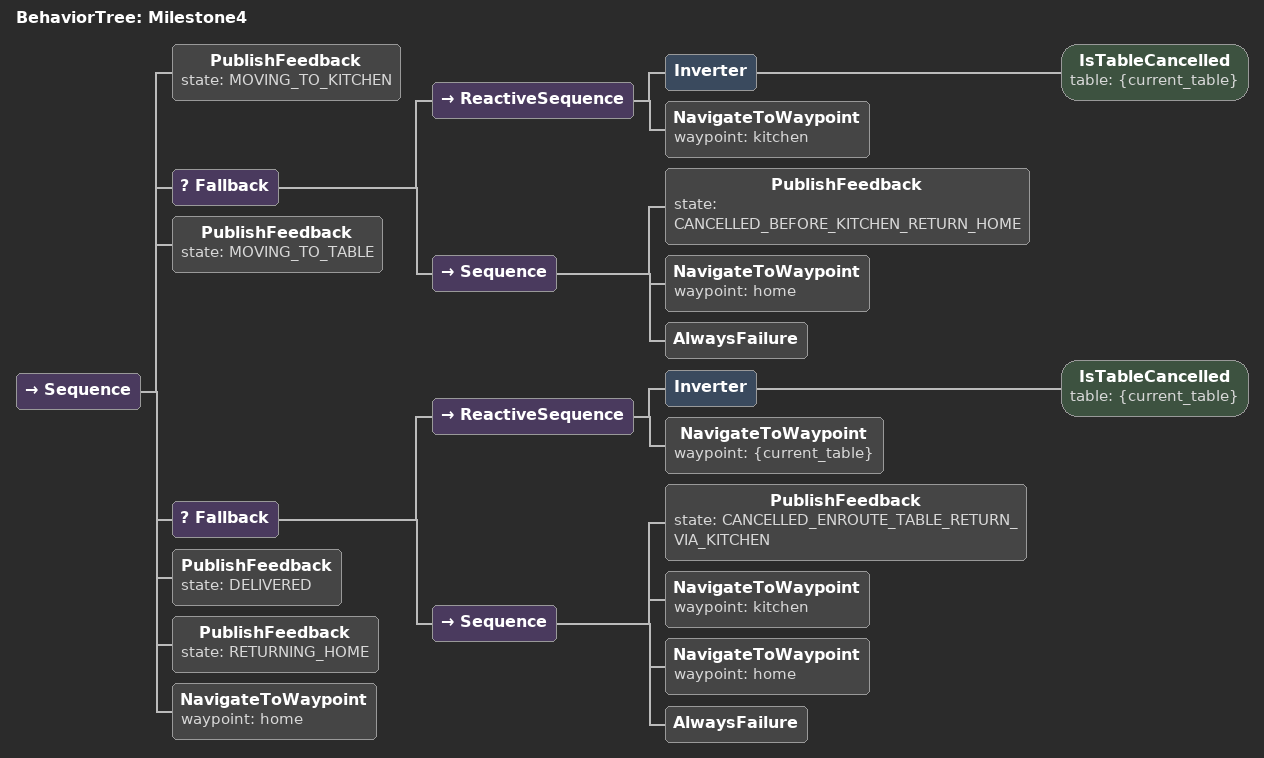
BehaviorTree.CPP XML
<?xml version="1.0"?>

<root BTCPP_format="4">
  <BehaviorTree ID="Milestone4">
    <Sequence>
      <PublishFeedback state="MOVING_TO_KITCHEN"/>
      <Fallback>
        <ReactiveSequence>
          <Inverter><IsTableCancelled table="{current_table}"/></Inverter>
          <NavigateToWaypoint waypoint="kitchen"/>
        </ReactiveSequence>
        <Sequence>
          <PublishFeedback state="CANCELLED_BEFORE_KITCHEN_RETURN_HOME"/>
          <NavigateToWaypoint waypoint="home"/>
          <AlwaysFailure/>
        </Sequence>
      </Fallback>
      <PublishFeedback state="MOVING_TO_TABLE"/>
      <Fallback>
        <ReactiveSequence>
          <Inverter><IsTableCancelled table="{current_table}"/></Inverter>
          <NavigateToWaypoint waypoint="{current_table}"/>
        </ReactiveSequence>
        <Sequence>
          <PublishFeedback state="CANCELLED_ENROUTE_TABLE_RETURN_VIA_KITCHEN"/>
          <NavigateToWaypoint waypoint="kitchen"/>
          <NavigateToWaypoint waypoint="home"/>
          <AlwaysFailure/>
        </Sequence>
      </Fallback>
      <PublishFeedback state="DELIVERED"/>
      <PublishFeedback state="RETURNING_HOME"/>
      <NavigateToWaypoint waypoint="home"/>
    </Sequence>
  </BehaviorTree>
</root>
